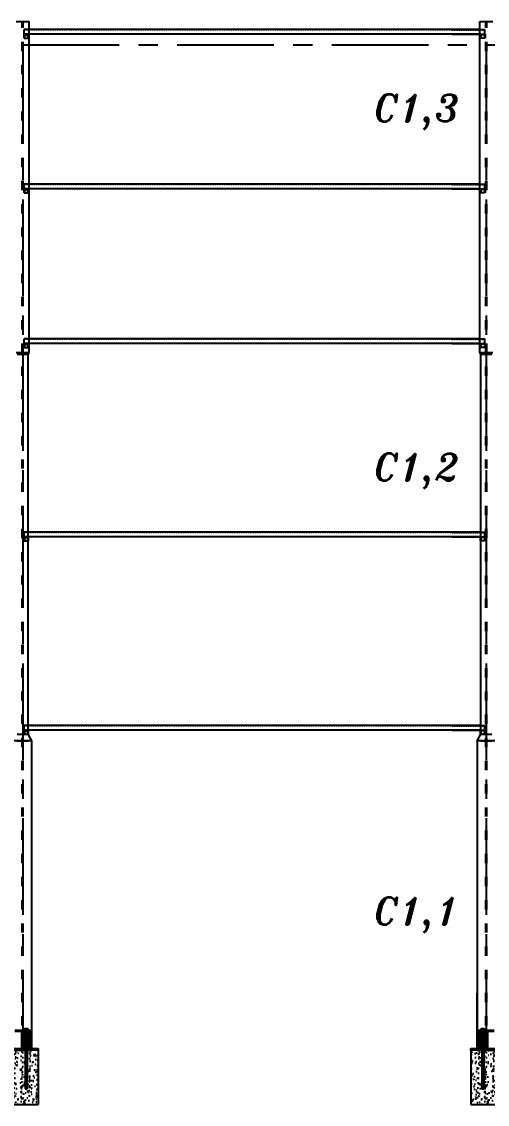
# Model space of a CAD drawing. Header units: inches. Extents: x -15 to 1885144, y -42615 to 866270.
# Drawn here: x 1678982 to 1685010, y -40137 to -26137 of the extents above; entities that cross this region are included whole.
import ezdxf

# ---------------------------------------------------------------- set-up
doc = ezdxf.new("R2010")
doc.units = ezdxf.units.IN
doc.header["$LTSCALE"] = 100
doc.header["$MEASUREMENT"] = 0
for name, pattern in [('CENTER', [2, 1.25, -0.25, 0.25, -0.25]), ('dash line', [30, 12, -18]), ('PHANTOM2', [1.25, 0.625, -0.125, 0.125, -0.125, 0.125, -0.125])]:
    doc.linetypes.add(name, pattern=pattern)
for name, color, linetype in [('axis', 8, 'PHANTOM2'), ('bolt', 1, 'Continuous'), ('layout', 7, 'Continuous'), ('pedestal', 9, 'Continuous'), ('purlins', 4, 'Continuous'), ('sections', 3, 'Continuous'), ('text', 3, 'Continuous')]:
    doc.layers.add(name, color=color, linetype=linetype)
doc.layers.add('weld', color=2, linetype='Continuous', lineweight=35)
doc.styles.add('TEXT-3', font='ITALICT.shx', dxfattribs={"height": 350})
pattern_1 = [(45, (799036.16079, -89278.5283), (-0.088388347648, 0.088388347648), [])]
pattern_2 = [(45, (799036.16079, -87278.5283), (-0.088388347648, 0.088388347648), [])]
pattern_3 = [(45, (805036.16079, -89278.5283), (-0.088388347648, 0.088388347648), [])]
pattern_4 = [(45, (805036.16079, -87278.5283), (-0.088388347648, 0.088388347648), [])]

# ---------------------------------------------------------------- blocks, each defined once
blk = doc.blocks.new('*U1041')
at = {"layer": 'text', "linetype": 'Continuous', "style": 'TEXT-3'}
for s, p in [('C1,3', (-617, 5050)), ('C1,2', (-617, 407)), ('C1,1', (-617, -5334))]:
    blk.add_text(s, height=350, dxfattribs=at).set_placement(p)
blk = doc.blocks.new('*U1042')
at = {"layer": 'text', "color": 0, "linetype": 'ByBlock', "lineweight": -2, "transparency": 16777216}
blk.add_blockref('*U1041', (42000, 0), dxfattribs=at)

msp = doc.modelspace()

# ---------------------------------------------------------------- hatches: boundary and pattern name
at = {"layer": 'bolt', "ltscale": 10}
h = msp.add_hatch(dxfattribs=at)
h.set_pattern_fill('ANSI31', color=256)
h.set_pattern_definition(pattern_2)
h.paths.add_polyline_path([(1679035.789, -26300.118), (1679045.789, -26300.118), (1679045.789, -26305.118), (1679035.789, -26305.118)])
h = msp.add_hatch(dxfattribs=at)
h.set_pattern_fill('ANSI31', color=256)
h.set_pattern_definition(pattern_2)
h.paths.add_polyline_path([(1679035.789, -26300.118), (1679045.789, -26300.118), (1679045.789, -26305.118), (1679035.789, -26305.118)])
h = msp.add_hatch(dxfattribs=at)
h.set_pattern_fill('ANSI31', color=256)
h.set_pattern_definition(pattern_4)
h.paths.add_polyline_path([(1684955.789, -26300.118), (1684945.789, -26300.118), (1684945.789, -26305.118), (1684955.789, -26305.118)])
h = msp.add_hatch(dxfattribs=at)
h.set_pattern_fill('ANSI31', color=256)
h.set_pattern_definition(pattern_4)
h.paths.add_polyline_path([(1684955.789, -26300.118), (1684945.789, -26300.118), (1684945.789, -26305.118), (1684955.789, -26305.118)])
h = msp.add_hatch(dxfattribs=at)
h.set_pattern_fill('ANSI31', color=256)
h.set_pattern_definition(pattern_1)
h.paths.add_polyline_path([(1679035.789, -28300.118), (1679045.789, -28300.118), (1679045.789, -28305.118), (1679035.789, -28305.118)])
h = msp.add_hatch(dxfattribs=at)
h.set_pattern_fill('ANSI31', color=256)
h.set_pattern_definition(pattern_1)
h.paths.add_polyline_path([(1679035.789, -28300.118), (1679045.789, -28300.118), (1679045.789, -28305.118), (1679035.789, -28305.118)])
h = msp.add_hatch(dxfattribs=at)
h.set_pattern_fill('ANSI31', color=256)
h.set_pattern_definition(pattern_3)
h.paths.add_polyline_path([(1684955.789, -28300.118), (1684945.789, -28300.118), (1684945.789, -28305.118), (1684955.789, -28305.118)])
h = msp.add_hatch(dxfattribs=at)
h.set_pattern_fill('ANSI31', color=256)
h.set_pattern_definition(pattern_3)
h.paths.add_polyline_path([(1684955.789, -28300.118), (1684945.789, -28300.118), (1684945.789, -28305.118), (1684955.789, -28305.118)])
h = msp.add_hatch(dxfattribs=at)
h.set_pattern_fill('ANSI31', color=256)
h.set_pattern_definition([(45, (799036.16079, -91278.5283), (-0.088388347648, 0.088388347648), [])])
h.paths.add_polyline_path([(1679035.789, -30300.118), (1679045.789, -30300.118), (1679045.789, -30305.118), (1679035.789, -30305.118)])
h = msp.add_hatch(dxfattribs=at)
h.set_pattern_fill('ANSI31', color=256)
h.set_pattern_definition([(45, (805036.16079, -91278.5283), (-0.088388347648, 0.088388347648), [])])
h.paths.add_polyline_path([(1684955.789, -30300.118), (1684945.789, -30300.118), (1684945.789, -30305.118), (1684955.789, -30305.118)])
h = msp.add_hatch(dxfattribs=at)
h.set_pattern_fill('ANSI31', color=256)
h.set_pattern_definition([(45, (799036.16079, -93778.5283), (-0.088388347648, 0.088388347648), [])])
h.paths.add_polyline_path([(1679035.789, -32800.118), (1679045.789, -32800.118), (1679045.789, -32805.118), (1679035.789, -32805.118)])
h = msp.add_hatch(dxfattribs=at)
h.set_pattern_fill('ANSI31', color=256)
h.set_pattern_definition([(45, (805036.16079, -93778.5283), (-0.088388347648, 0.088388347648), [])])
h.paths.add_polyline_path([(1684955.789, -32800.118), (1684945.789, -32800.118), (1684945.789, -32805.118), (1684955.789, -32805.118)])
h = msp.add_hatch(dxfattribs=at)
h.set_pattern_fill('ANSI31', color=256)
h.set_pattern_definition([(45, (799036.16079, -96278.5283), (-0.088388347648, 0.088388347648), [])])
h.paths.add_polyline_path([(1679035.789, -35300.118), (1679045.789, -35300.118), (1679045.789, -35305.118), (1679035.789, -35305.118)])
h = msp.add_hatch(dxfattribs=at)
h.set_pattern_fill('ANSI31', color=256)
h.set_pattern_definition([(45, (805036.16079, -96278.5283), (-0.088388347648, 0.088388347648), [])])
h.paths.add_polyline_path([(1684955.789, -35300.118), (1684945.789, -35300.118), (1684945.789, -35305.118), (1684955.789, -35305.118)])
at = {"layer": 'pedestal', "ltscale": 10}
h = msp.add_hatch(dxfattribs=at)
h.set_pattern_fill('AR-CONC', color=256, scale=19)
h.set_pattern_definition([(50, (730714.38, -80412.62), (136.279435, -11.922906), [14.25, -156.75]), (355, (730714.38, -80412.62), (-26.362753, 142.916505), [11.4, -125.4]), (100.451444, (730725.74, -80413.61), (109.91668, 130.993598), [12.110636, -133.217001]), (46.1842, (730714.38, -80374.62), (202.775853, -31.448663), [21.375, -235.125]), (96.635635, (730731.28, -80377.24), (177.58577, 185.082534), [18.165965, -199.825614]), (351.184164, (730714.38, -80374.62), (177.58577, 185.082534), [17.1, -188.1]), (21, (730733.38, -80384.12), (113.41234, -76.497589), [14.25, -156.75]), (326, (730733.38, -80384.12), (46.229913, 137.778509), [11.4, -125.4]), (71.451445, (730742.83, -80390.5), (159.642252, 61.280919), [12.110636, -133.217001]), (37.5, (730714.383, -80412.62), (2.3103725, 63.2498322), [0, -123.88, 0, -127.3, 0, -125.875]), (7.5, (730714.38, -80412.62), (49.983212, 74.9382253), [0, -72.58, 0, -121.03, 0, -47.975]), (327.5, (730672.013, -80412.62), (101.426263, -4.2854256), [0, -47.5, 0, -148.2, 0, -196.65]), (317.5, (730653.01, -80412.62), (110.805372, 19.019947), [0, -61.75, 0, -98.42, 0, -139.65])])
h.paths.add_polyline_path([(1678939.789, -39436.72), (1678795.789, -39436.72), (1678795.789, -40136.72), (1679195.789, -40136.72), (1679195.789, -39436.72), (1679051.789, -39436.72), (1679051.789, -39871.72), (1679068.289, -39871.72), (1679068.289, -39891.72), (1679051.789, -39891.72), (1679051.789, -39936.72), (1679029.789, -39936.72), (1679029.789, -39891.72), (1679013.289, -39891.72), (1679013.289, -39871.72), (1679029.789, -39871.72), (1679029.789, -39436.72), (1678961.789, -39436.72), (1678961.789, -39871.72), (1678978.289, -39871.72), (1678978.289, -39891.72), (1678961.789, -39891.72), (1678961.789, -39936.72), (1678939.789, -39936.72), (1678939.789, -39891.72), (1678923.289, -39891.72), (1678923.289, -39871.72), (1678939.789, -39871.72)])
h = msp.add_hatch(dxfattribs=at)
h.set_pattern_fill('AR-CONC', color=256, scale=19)
h.set_pattern_definition([(50, (736714.38, -80412.62), (136.279435, -11.922906), [14.25, -156.75]), (355, (736714.38, -80412.62), (-26.362753, 142.916505), [11.4, -125.4]), (100.451444, (736725.74, -80413.61), (109.91668, 130.993598), [12.110636, -133.217001]), (46.1842, (736714.38, -80374.62), (202.775853, -31.448663), [21.375, -235.125]), (96.635635, (736731.28, -80377.24), (177.58577, 185.082534), [18.165965, -199.825614]), (351.184164, (736714.38, -80374.62), (177.58577, 185.082534), [17.1, -188.1]), (21, (736733.38, -80384.12), (113.41234, -76.497589), [14.25, -156.75]), (326, (736733.38, -80384.12), (46.229913, 137.778509), [11.4, -125.4]), (71.451445, (736742.83, -80390.5), (159.642252, 61.280919), [12.110636, -133.217001]), (37.5, (736714.383, -80412.62), (2.3103725, 63.2498322), [0, -123.88, 0, -127.3, 0, -125.875]), (7.5, (736714.38, -80412.62), (49.983212, 74.9382253), [0, -72.58, 0, -121.03, 0, -47.975]), (327.5, (736672.013, -80412.62), (101.426263, -4.2854256), [0, -47.5, 0, -148.2, 0, -196.65]), (317.5, (736653.01, -80412.62), (110.805372, 19.019947), [0, -61.75, 0, -98.42, 0, -139.65])])
h.paths.add_polyline_path([(1684939.789, -39436.72), (1684795.789, -39436.72), (1684795.789, -40136.72), (1685195.789, -40136.72), (1685195.789, -39436.72), (1685051.789, -39436.72), (1685051.789, -39871.72), (1685068.289, -39871.72), (1685068.289, -39891.72), (1685051.789, -39891.72), (1685051.789, -39936.72), (1685029.789, -39936.72), (1685029.789, -39891.72), (1685013.289, -39891.72), (1685013.289, -39871.72), (1685029.789, -39871.72), (1685029.789, -39436.72), (1684961.789, -39436.72), (1684961.789, -39871.72), (1684978.289, -39871.72), (1684978.289, -39891.72), (1684961.789, -39891.72), (1684961.789, -39936.72), (1684939.789, -39936.72), (1684939.789, -39891.72), (1684923.289, -39891.72), (1684923.289, -39871.72), (1684939.789, -39871.72)])

# ---------------------------------------------------------------- linework, layer by layer
at = {"layer": 'axis', "linetype": 'CENTER', "ltscale": 10}
for p, q in [((1642995.789, -26436.72), (1708595.789, -26436.72)), ((1678995.789, -26436.72), (1678995.789, -39436.72)), ((1684995.789, -26436.72), (1684995.789, -39436.72))]:
    msp.add_line(p, q, dxfattribs=at)
at = {"layer": 'bolt', "ltscale": 10}
for p, q in [((1679035.789, -26305.118), (1679035.789, -26300.118)), ((1679035.789, -26305.118), (1679035.789, -26300.118)), ((1679045.789, -26305.118), (1679045.789, -26300.118)), ((1679045.789, -26305.118), (1679045.789, -26300.118)), ((1684945.789, -26305.118), (1684945.789, -26300.118)), ((1684945.789, -26305.118), (1684945.789, -26300.118)), ((1684955.789, -26305.118), (1684955.789, -26300.118)), ((1684955.789, -26305.118), (1684955.789, -26300.118)), ((1679035.789, -28305.118), (1679035.789, -28300.118)), ((1679035.789, -28305.118), (1679035.789, -28300.118)), ((1679045.789, -28305.118), (1679045.789, -28300.118)), ((1679045.789, -28305.118), (1679045.789, -28300.118)), ((1684945.789, -28305.118), (1684945.789, -28300.118)), ((1684945.789, -28305.118), (1684945.789, -28300.118)), ((1684955.789, -28305.118), (1684955.789, -28300.118)), ((1684955.789, -28305.118), (1684955.789, -28300.118)), ((1679035.789, -30305.118), (1679035.789, -30300.118)), ((1679045.789, -30305.118), (1679045.789, -30300.118)), ((1684945.789, -30305.118), (1684945.789, -30300.118)), ((1684955.789, -30305.118), (1684955.789, -30300.118)), ((1679035.789, -32805.118), (1679035.789, -32800.118)), ((1679045.789, -32805.118), (1679045.789, -32800.118)), ((1684945.789, -32805.118), (1684945.789, -32800.118)), ((1684955.789, -32805.118), (1684955.789, -32800.118)), ((1679035.789, -35305.118), (1679035.789, -35300.118)), ((1679045.789, -35305.118), (1679045.789, -35300.118)), ((1684945.789, -35305.118), (1684945.789, -35300.118)), ((1684955.789, -35305.118), (1684955.789, -35300.118))]:
    msp.add_line(p, q, dxfattribs=at)
at = {"layer": 'bolt'}
for p, q in [((1679019.789, -39176.72), (1679019.789, -39156.72)), ((1679019.789, -39156.72), (1679061.789, -39156.72)), ((1679029.789, -39176.72), (1679019.789, -39176.72)), ((1679029.789, -39156.72), (1679029.789, -39176.72)), ((1679040.789, -39156.72), (1679040.789, -39176.72)), ((1679051.789, -39156.72), (1679051.789, -39176.72)), ((1679061.789, -39156.72), (1679061.789, -39176.72)), ((1684929.789, -39176.72), (1684929.789, -39156.72)), ((1684929.789, -39156.72), (1684971.789, -39156.72)), ((1684939.789, -39176.72), (1684929.789, -39176.72)), ((1684939.789, -39156.72), (1684939.789, -39176.72)), ((1684950.789, -39156.72), (1684950.789, -39176.72)), ((1684961.789, -39156.72), (1684961.789, -39176.72)), ((1684971.789, -39156.72), (1684971.789, -39176.72)), ((1679029.789, -39436.72), (1679029.789, -39936.72)), ((1679051.789, -39436.72), (1679051.789, -39936.72)), ((1684939.789, -39436.72), (1684939.789, -39936.72)), ((1684961.789, -39436.72), (1684961.789, -39936.72)), ((1679068.289, -39871.72), (1679013.289, -39871.72)), ((1679013.289, -39871.72), (1679013.289, -39891.72)), ((1679013.289, -39891.72), (1679068.289, -39891.72)), ((1679068.289, -39891.72), (1679068.289, -39871.72)), ((1684978.289, -39871.72), (1684923.289, -39871.72)), ((1684923.289, -39871.72), (1684923.289, -39891.72)), ((1684923.289, -39891.72), (1684978.289, -39891.72)), ((1684978.289, -39891.72), (1684978.289, -39871.72)), ((1679029.789, -39936.72), (1679051.789, -39936.72)), ((1684939.789, -39936.72), (1684961.789, -39936.72))]:
    msp.add_line(p, q, dxfattribs=at)
at = {"layer": 'bolt', "linetype": 'dash line'}
for p, q in [((1679029.789, -39176.72), (1679029.789, -39436.72)), ((1679051.789, -39176.72), (1679051.789, -39436.72)), ((1684939.789, -39176.72), (1684939.789, -39436.72)), ((1684961.789, -39176.72), (1684961.789, -39436.72))]:
    msp.add_line(p, q, dxfattribs=at)
at = {"layer": 'layout', "ltscale": 0.01}
for p, q in [((1678913.289, -26136.72), (1679078.289, -26136.72)), ((1679078.289, -30415.07), (1679078.289, -26136.72)), ((1684913.289, -30415.07), (1684913.289, -26136.72)), ((1684913.289, -26136.72), (1685078.289, -26136.72)), ((1678913.289, -30415.07), (1679078.289, -30415.07)), ((1678925.789, -30436.72), (1679065.789, -30436.72)), ((1678925.789, -30436.72), (1679065.789, -30436.72)), ((1679065.789, -30436.72), (1679078.289, -30415.07)), ((1679065.789, -35350.118), (1679065.789, -30436.72)), ((1684925.789, -30436.72), (1684913.289, -30415.07)), ((1684913.289, -30415.07), (1685078.289, -30415.07)), ((1684925.789, -35350.118), (1684925.789, -30436.72)), ((1684925.789, -30436.72), (1685065.789, -30436.72)), ((1684925.789, -30436.72), (1685065.789, -30436.72)), ((1678925.789, -35350.118), (1679065.789, -35350.118)), ((1679115.789, -35436.72), (1679065.789, -35350.118)), ((1684875.789, -35436.72), (1684925.789, -35350.118)), ((1684925.789, -35350.118), (1685065.789, -35350.118)), ((1678925.789, -35436.72), (1679065.789, -35436.72)), ((1684925.789, -35436.72), (1685065.789, -35436.72))]:
    msp.add_line(p, q, dxfattribs=at)
at = {"layer": 'layout', "linetype": 'dash line', "ltscale": 0.1}
for p, q in [((1678988.289, -39416.72), (1678988.289, -26136.72)), ((1679003.289, -39416.72), (1679003.289, -26136.72)), ((1684988.289, -39416.72), (1684988.289, -26136.72)), ((1685003.289, -39416.72), (1685003.289, -26136.72))]:
    msp.add_line(p, q, dxfattribs=at)
at = {"layer": 'layout', "ltscale": 10}
for p, q in [((1679115.789, -35436.72), (1678875.789, -35436.72)), ((1679115.789, -39416.72), (1679115.789, -35436.72)), ((1685115.789, -35436.72), (1684875.789, -35436.72)), ((1684875.789, -35436.72), (1684875.789, -39416.72)), ((1678875.789, -39436.72), (1679115.789, -39436.72)), ((1684875.789, -39436.72), (1685115.789, -39436.72))]:
    msp.add_line(p, q, dxfattribs=at)
at = {"layer": 'pedestal', "ltscale": 10}
for p, q in [((1679195.789, -39436.72), (1679195.789, -40136.72)), ((1684795.789, -39436.72), (1684795.789, -40136.72)), ((1678795.789, -40136.72), (1679195.789, -40136.72)), ((1684795.789, -40136.72), (1685195.789, -40136.72))]:
    msp.add_line(p, q, dxfattribs=at)
at = {"layer": 'purlins', "ltscale": 10}
for p, q in [((1684913.289, -26240.118), (1679015.789, -26240.118)), ((1679015.789, -26300.118), (1679015.789, -26240.118)), ((1684913.289, -26240.118), (1679015.789, -26240.118)), ((1679015.789, -26300.118), (1679015.789, -26240.118)), ((1684913.289, -26300.118), (1679015.789, -26300.118)), ((1679065.789, -26300.118), (1679015.789, -26300.118)), ((1679015.789, -26300.118), (1679015.789, -26305.118)), ((1684913.289, -26300.118), (1679015.789, -26300.118)), ((1679065.789, -26300.118), (1679015.789, -26300.118)), ((1679015.789, -26300.118), (1679015.789, -26305.118)), ((1679015.789, -26305.118), (1679065.789, -26305.118)), ((1679015.789, -26305.118), (1679015.789, -26350.118)), ((1679015.789, -26305.118), (1679065.789, -26305.118)), ((1679015.789, -26305.118), (1679015.789, -26350.118)), ((1679065.789, -26305.118), (1679065.789, -26300.118)), ((1679065.789, -26305.118), (1679065.789, -26300.118)), ((1679065.789, -26350.118), (1679065.789, -26305.118)), ((1679065.789, -26350.118), (1679065.789, -26305.118)), ((1684551.836, -26240.118), (1684975.789, -26240.118)), ((1684551.836, -26240.118), (1684975.789, -26240.118)), ((1684551.836, -26300.118), (1684975.789, -26300.118)), ((1684551.836, -26300.118), (1684975.789, -26300.118)), ((1684925.789, -26300.118), (1684975.789, -26300.118)), ((1684925.789, -26305.118), (1684925.789, -26300.118)), ((1684925.789, -26300.118), (1684975.789, -26300.118)), ((1684925.789, -26305.118), (1684925.789, -26300.118)), ((1684975.789, -26305.118), (1684925.789, -26305.118)), ((1684925.789, -26350.118), (1684925.789, -26305.118)), ((1684975.789, -26305.118), (1684925.789, -26305.118)), ((1684925.789, -26350.118), (1684925.789, -26305.118)), ((1684975.789, -26300.118), (1684975.789, -26240.118)), ((1684975.789, -26300.118), (1684975.789, -26240.118)), ((1684975.789, -26300.118), (1684975.789, -26305.118)), ((1684975.789, -26300.118), (1684975.789, -26305.118)), ((1684975.789, -26305.118), (1684975.789, -26350.118)), ((1684975.789, -26305.118), (1684975.789, -26350.118)), ((1679015.789, -26350.118), (1679065.789, -26350.118)), ((1679015.789, -26350.118), (1679065.789, -26350.118)), ((1684975.789, -26350.118), (1684925.789, -26350.118)), ((1684975.789, -26350.118), (1684925.789, -26350.118)), ((1684913.289, -28240.118), (1679015.789, -28240.118)), ((1679015.789, -28300.118), (1679015.789, -28240.118)), ((1684913.289, -28240.118), (1679015.789, -28240.118)), ((1679015.789, -28300.118), (1679015.789, -28240.118)), ((1684551.836, -28240.118), (1684975.789, -28240.118)), ((1684551.836, -28240.118), (1684975.789, -28240.118)), ((1684975.789, -28300.118), (1684975.789, -28240.118)), ((1684975.789, -28300.118), (1684975.789, -28240.118)), ((1684913.289, -28300.118), (1679015.789, -28300.118)), ((1679065.789, -28300.118), (1679015.789, -28300.118)), ((1679015.789, -28300.118), (1679015.789, -28305.118)), ((1684913.289, -28300.118), (1679015.789, -28300.118)), ((1679065.789, -28300.118), (1679015.789, -28300.118)), ((1679015.789, -28300.118), (1679015.789, -28305.118)), ((1679015.789, -28305.118), (1679065.789, -28305.118)), ((1679015.789, -28305.118), (1679015.789, -28350.118)), ((1679015.789, -28305.118), (1679065.789, -28305.118)), ((1679015.789, -28305.118), (1679015.789, -28350.118)), ((1679015.789, -28350.118), (1679065.789, -28350.118)), ((1679015.789, -28350.118), (1679065.789, -28350.118)), ((1679065.789, -28305.118), (1679065.789, -28300.118)), ((1679065.789, -28305.118), (1679065.789, -28300.118)), ((1679065.789, -28350.118), (1679065.789, -28305.118)), ((1679065.789, -28350.118), (1679065.789, -28305.118)), ((1684551.836, -28300.118), (1684975.789, -28300.118)), ((1684551.836, -28300.118), (1684975.789, -28300.118)), ((1684925.789, -28300.118), (1684975.789, -28300.118)), ((1684925.789, -28305.118), (1684925.789, -28300.118)), ((1684925.789, -28300.118), (1684975.789, -28300.118)), ((1684925.789, -28305.118), (1684925.789, -28300.118)), ((1684975.789, -28305.118), (1684925.789, -28305.118)), ((1684925.789, -28350.118), (1684925.789, -28305.118)), ((1684975.789, -28305.118), (1684925.789, -28305.118)), ((1684925.789, -28350.118), (1684925.789, -28305.118)), ((1684975.789, -28350.118), (1684925.789, -28350.118)), ((1684975.789, -28350.118), (1684925.789, -28350.118)), ((1684975.789, -28300.118), (1684975.789, -28305.118)), ((1684975.789, -28300.118), (1684975.789, -28305.118)), ((1684975.789, -28305.118), (1684975.789, -28350.118)), ((1684975.789, -28305.118), (1684975.789, -28350.118)), ((1684913.289, -30240.118), (1679015.789, -30240.118)), ((1679015.789, -30300.118), (1679015.789, -30240.118)), ((1684913.289, -30300.118), (1679015.789, -30300.118)), ((1679065.789, -30300.118), (1679015.789, -30300.118)), ((1679015.789, -30300.118), (1679015.789, -30305.118)), ((1679015.789, -30305.118), (1679065.789, -30305.118)), ((1679015.789, -30305.118), (1679015.789, -30350.118)), ((1679015.789, -30350.118), (1679065.789, -30350.118)), ((1679065.789, -30305.118), (1679065.789, -30300.118)), ((1679065.789, -30350.118), (1679065.789, -30305.118)), ((1684551.836, -30240.118), (1684975.789, -30240.118)), ((1684551.836, -30300.118), (1684975.789, -30300.118)), ((1684925.789, -30300.118), (1684975.789, -30300.118)), ((1684925.789, -30305.118), (1684925.789, -30300.118)), ((1684975.789, -30305.118), (1684925.789, -30305.118)), ((1684925.789, -30350.118), (1684925.789, -30305.118)), ((1684975.789, -30350.118), (1684925.789, -30350.118)), ((1684975.789, -30300.118), (1684975.789, -30240.118)), ((1684975.789, -30300.118), (1684975.789, -30305.118)), ((1684975.789, -30305.118), (1684975.789, -30350.118)), ((1684925.789, -32740.118), (1679015.789, -32740.118)), ((1679015.789, -32800.118), (1679015.789, -32740.118)), ((1684551.836, -32740.118), (1684975.789, -32740.118)), ((1684975.789, -32800.118), (1684975.789, -32740.118)), ((1684925.789, -32800.118), (1679015.789, -32800.118)), ((1679065.789, -32800.118), (1679015.789, -32800.118)), ((1679015.789, -32800.118), (1679015.789, -32805.118)), ((1679015.789, -32805.118), (1679065.789, -32805.118)), ((1679015.789, -32805.118), (1679015.789, -32850.118)), ((1679015.789, -32850.118), (1679065.789, -32850.118)), ((1679065.789, -32805.118), (1679065.789, -32800.118)), ((1679065.789, -32850.118), (1679065.789, -32805.118)), ((1684551.836, -32800.118), (1684975.789, -32800.118)), ((1684925.789, -32800.118), (1684975.789, -32800.118)), ((1684925.789, -32805.118), (1684925.789, -32800.118)), ((1684975.789, -32805.118), (1684925.789, -32805.118)), ((1684925.789, -32850.118), (1684925.789, -32805.118)), ((1684975.789, -32850.118), (1684925.789, -32850.118)), ((1684975.789, -32800.118), (1684975.789, -32805.118)), ((1684975.789, -32805.118), (1684975.789, -32850.118)), ((1684925.789, -35240.118), (1679015.789, -35240.118)), ((1679015.789, -35300.118), (1679015.789, -35240.118)), ((1684551.836, -35240.118), (1684975.789, -35240.118)), ((1684975.789, -35300.118), (1684975.789, -35240.118)), ((1684925.789, -35300.118), (1679015.789, -35300.118)), ((1679065.789, -35300.118), (1679015.789, -35300.118)), ((1679015.789, -35300.118), (1679015.789, -35305.118)), ((1679015.789, -35305.118), (1679065.789, -35305.118)), ((1679015.789, -35305.118), (1679015.789, -35350.118)), ((1679015.789, -35350.118), (1679065.789, -35350.118)), ((1679065.789, -35305.118), (1679065.789, -35300.118)), ((1679065.789, -35350.118), (1679065.789, -35305.118)), ((1684551.836, -35300.118), (1684975.789, -35300.118)), ((1684925.789, -35300.118), (1684975.789, -35300.118)), ((1684925.789, -35305.118), (1684925.789, -35300.118)), ((1684975.789, -35305.118), (1684925.789, -35305.118)), ((1684925.789, -35350.118), (1684925.789, -35305.118)), ((1684975.789, -35350.118), (1684925.789, -35350.118)), ((1684975.789, -35300.118), (1684975.789, -35305.118)), ((1684975.789, -35305.118), (1684975.789, -35350.118))]:
    msp.add_line(p, q, dxfattribs=at)
at = {"layer": 'purlins', "linetype": 'dash line', "ltscale": 0.01}
for p, q in [((1684913.289, -26242.118), (1679015.789, -26242.118)), ((1684913.289, -26242.118), (1679015.789, -26242.118)), ((1684913.289, -26298.118), (1679015.789, -26298.118)), ((1684913.289, -26298.118), (1679015.789, -26298.118)), ((1684551.836, -26242.118), (1684975.789, -26242.118)), ((1684551.836, -26242.118), (1684975.789, -26242.118)), ((1684551.836, -26298.118), (1684975.789, -26298.118)), ((1684551.836, -26298.118), (1684975.789, -26298.118)), ((1684913.289, -28242.118), (1679015.789, -28242.118)), ((1684913.289, -28242.118), (1679015.789, -28242.118)), ((1684551.836, -28242.118), (1684975.789, -28242.118)), ((1684551.836, -28242.118), (1684975.789, -28242.118)), ((1684913.289, -28298.118), (1679015.789, -28298.118)), ((1684913.289, -28298.118), (1679015.789, -28298.118)), ((1684551.836, -28298.118), (1684975.789, -28298.118)), ((1684551.836, -28298.118), (1684975.789, -28298.118)), ((1684913.289, -30242.118), (1679015.789, -30242.118)), ((1684913.289, -30298.118), (1679015.789, -30298.118)), ((1684551.836, -30242.118), (1684975.789, -30242.118)), ((1684551.836, -30298.118), (1684975.789, -30298.118)), ((1684925.789, -32742.118), (1679015.789, -32742.118)), ((1684551.836, -32742.118), (1684975.789, -32742.118)), ((1684925.789, -32798.118), (1679015.789, -32798.118)), ((1684551.836, -32798.118), (1684975.789, -32798.118)), ((1684925.789, -35242.118), (1679015.789, -35242.118)), ((1684551.836, -35242.118), (1684975.789, -35242.118)), ((1684925.789, -35298.118), (1679015.789, -35298.118)), ((1684551.836, -35298.118), (1684975.789, -35298.118))]:
    msp.add_line(p, q, dxfattribs=at)
at = {"layer": 'sections'}
for p, q in [((1679115.789, -39416.72), (1679115.789, -38698.273)), ((1684875.789, -39416.72), (1684875.789, -38698.273)), ((1678895.789, -39176.72), (1679095.789, -39176.72)), ((1679095.789, -39196.72), (1678895.789, -39196.72)), ((1678985.789, -39416.72), (1678985.789, -39196.72)), ((1678985.789, -39196.72), (1679005.789, -39196.72)), ((1679005.789, -39196.72), (1679005.789, -39416.72)), ((1679075.789, -39416.72), (1679075.789, -39196.72)), ((1679075.789, -39196.72), (1679095.789, -39196.72)), ((1679095.789, -39176.72), (1679095.789, -39196.72)), ((1679095.789, -39196.72), (1679095.789, -39416.72)), ((1684895.789, -39196.72), (1684895.789, -39176.72)), ((1684895.789, -39176.72), (1685095.789, -39176.72)), ((1684895.789, -39416.72), (1684895.789, -39196.72)), ((1684895.789, -39196.72), (1684915.789, -39196.72)), ((1685095.789, -39196.72), (1684895.789, -39196.72)), ((1684915.789, -39196.72), (1684915.789, -39416.72)), ((1684985.789, -39416.72), (1684985.789, -39196.72)), ((1684985.789, -39196.72), (1685005.789, -39196.72)), ((1685005.789, -39196.72), (1685005.789, -39416.72)), ((1678795.789, -39416.72), (1679195.789, -39416.72)), ((1679195.789, -39436.72), (1678795.789, -39436.72)), ((1679195.789, -39416.72), (1679195.789, -39436.72)), ((1684795.789, -39416.72), (1685195.789, -39416.72)), ((1684795.789, -39436.72), (1684795.789, -39416.72)), ((1685195.789, -39436.72), (1684795.789, -39436.72))]:
    msp.add_line(p, q, dxfattribs=at)
at = {"layer": 'weld', "ltscale": 10}
for p, q in [((1679015.789, -26300.118), (1679015.789, -26350.118)), ((1679015.789, -26300.118), (1679015.789, -26350.118)), ((1679065.789, -26350.118), (1679065.789, -26300.118)), ((1679065.789, -26350.118), (1679065.789, -26300.118)), ((1684925.789, -26350.118), (1684925.789, -26300.118)), ((1684925.789, -26350.118), (1684925.789, -26300.118)), ((1684975.789, -26300.118), (1684975.789, -26350.118)), ((1684975.789, -26300.118), (1684975.789, -26350.118)), ((1679015.789, -28300.118), (1679015.789, -28350.118)), ((1679015.789, -28300.118), (1679015.789, -28350.118)), ((1679065.789, -28350.118), (1679065.789, -28300.118)), ((1679065.789, -28350.118), (1679065.789, -28300.118)), ((1684925.789, -28350.118), (1684925.789, -28300.118)), ((1684925.789, -28350.118), (1684925.789, -28300.118)), ((1684975.789, -28300.118), (1684975.789, -28350.118)), ((1684975.789, -28300.118), (1684975.789, -28350.118)), ((1679015.789, -30300.118), (1679015.789, -30350.118)), ((1679065.789, -30350.118), (1679065.789, -30300.118)), ((1684925.789, -30350.118), (1684925.789, -30300.118)), ((1684975.789, -30300.118), (1684975.789, -30350.118)), ((1679015.789, -32800.118), (1679015.789, -32850.118)), ((1679065.789, -32850.118), (1679065.789, -32800.118)), ((1684925.789, -32850.118), (1684925.789, -32800.118)), ((1684975.789, -32800.118), (1684975.789, -32850.118)), ((1679015.789, -35300.118), (1679015.789, -35350.118)), ((1679065.789, -35350.118), (1679065.789, -35300.118)), ((1684925.789, -35350.118), (1684925.789, -35300.118)), ((1684975.789, -35300.118), (1684975.789, -35350.118)), ((1678985.789, -39196.72), (1678985.789, -39416.72)), ((1679005.789, -39196.72), (1679005.789, -39416.72)), ((1679075.789, -39196.72), (1679075.789, -39416.72)), ((1679095.789, -39196.72), (1679095.789, -39416.72)), ((1684895.789, -39196.72), (1684895.789, -39416.72)), ((1684915.789, -39196.72), (1684915.789, -39416.72)), ((1684985.789, -39196.72), (1684985.789, -39416.72)), ((1685005.789, -39196.72), (1685005.789, -39416.72))]:
    msp.add_line(p, q, dxfattribs=at)

# ---------------------------------------------------------------- block references
at = {"layer": 'text'}
msp.add_blockref('*U1042', (1642155.886, -32476.969), dxfattribs=at)

doc.saveas('drawing.dxf')
